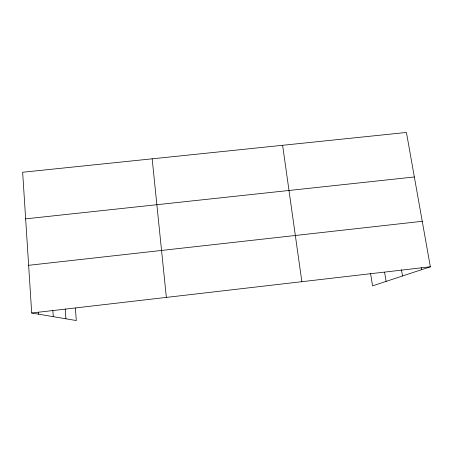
<?xml version="1.0" encoding="UTF-8"?>
<svg xmlns="http://www.w3.org/2000/svg" width="453" height="453" viewBox="0 0 453 453"><rect width="100%" height="100%" fill="white"/><g stroke="black" fill="none" stroke-linecap="round" stroke-linejoin="round"><path stroke-width="0.68" d="M75.351 308.029L76.308 320.548L31.693 313.012L22.65 172.253L406.426 132.452L430.35 266.789L372.559 285.871L370.537 273.295M31.693 313.012L430.35 266.789M28.63 265.305L422.247 221.296M25.645 218.85L414.353 176.964M421.194 267.604L421.556 269.688M401.477 269.75L402.53 275.973M384.614 272.349L386.109 281.398M282.621 145.294L301.862 281.687M152.168 158.822L166.359 297.4M65.204 309.037L65.923 318.793M52.831 310.384L53.273 316.658M38.397 312.055L38.533 314.167"/></g></svg>
